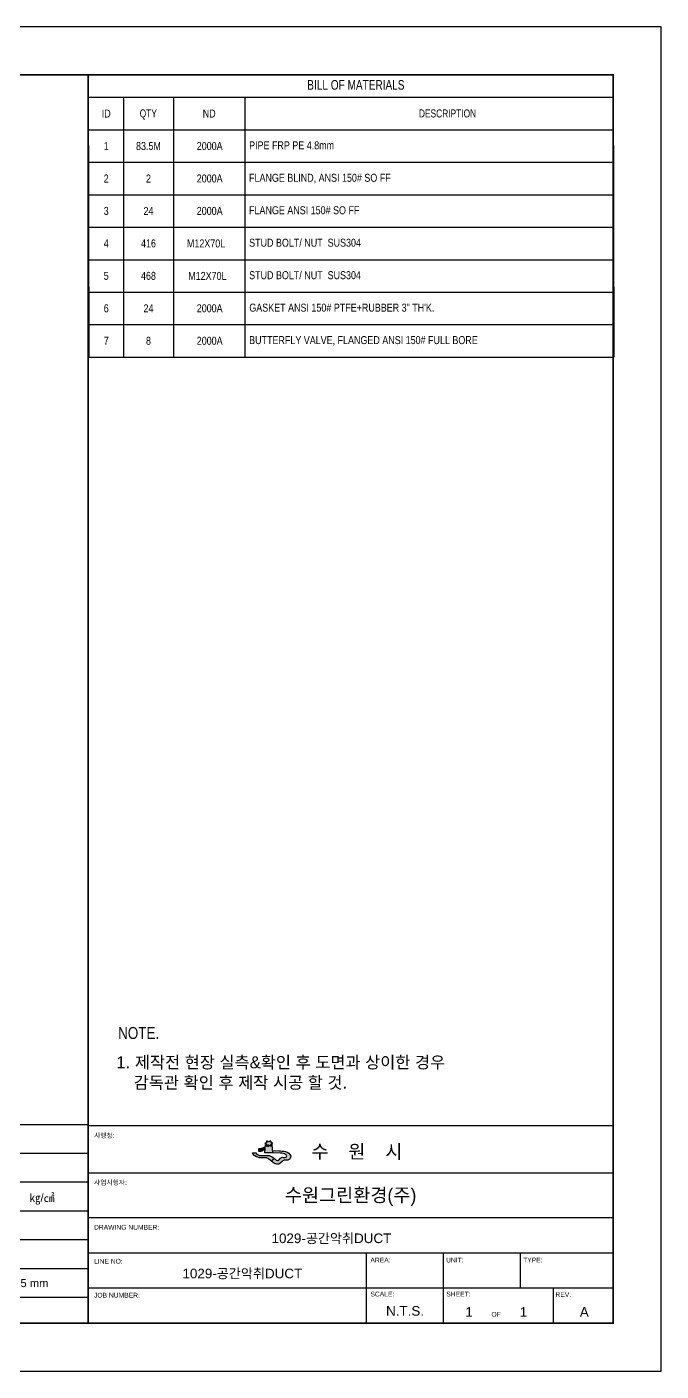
# Model space of a CAD drawing. Header units: millimetres. Extents: x 0 to 594, y 0 to 420.
# Drawn here: x 395.9 to 594, y 0 to 420 of the extents above; entities that cross this region are included whole.
import ezdxf
from ezdxf.enums import TextEntityAlignment as Align

# ---------------------------------------------------------------- set-up
doc = ezdxf.new("R2010")
doc.units = ezdxf.units.MM
doc.header["$LTSCALE"] = 0.25
for name, color, linetype in [('7', 5, 'Continuous'), ('주석', 7, 'Continuous'), ('지시선', 1, 'Continuous'), ('테이블', 7, 'Continuous')]:
    doc.layers.add(name, color=color, linetype=linetype)
doc.styles.add('AdskIsoAnnotation', font='arial.ttf', dxfattribs={"width": 0.8, "height": 1})
doc.styles.add('AdskIsoMetric', font='arial.ttf', dxfattribs={"width": 0.8, "height": 2.5})
doc.styles.add('MtXpl_', font='')
doc.styles.add('RomanS', font='arial.ttf')
doc.styles.get("Standard").update_dxf_attribs({"font": 'arial.ttf'})
doc.styles.add('굴림', font='')
doc.styles.get('MtXpl_').set_extended_font_data('Gulim')
doc.styles.get('굴림').set_extended_font_data('Gulim')

# ---------------------------------------------------------------- blocks, each defined once
blk = doc.blocks.new('수원시마크')
for color, points in [(1, [(3.75, 6.08, 0.143186), (2.76, 5.78, -0.141847), (1.87, 5.57), (1.39, 5.55), (1.39, 4.73), (1.96, 4.73, 0.144474), (2.64, 4.86), (2.85, 4.99, -0.277731), (3.42, 5.19), (3.68, 5.22)]), (3, [(4.54, 3.3), (1.78, 3.3, -0.16593), (0.46, 4.14), (-0.62, 4.14, 0.174295), (0.21, 3.1, 0.126792), (2.29, 2.45), (3.76, 2.41, -0.209259), (4.99, 2.06), (5.76, 1.43), (6.79, 2.24), (6.45, 2.52, 0.16522)])]:
    blk.add_hatch(color=color).paths.add_polyline_path(points)
h = blk.add_hatch(color=5)
h.paths.add_polyline_path([(6.27, 4.13), (6.04, 6.98), (5.7, 6.98), (5.7, 7.25), (6.13, 7.29), (6.13, 7.5), (5.64, 7.81), (5.64, 8.21), (5.5, 8.21), (5.5, 8.01), (4.93, 7.98), (4.36, 8.01), (4.36, 8.21), (4.22, 8.21), (4.22, 7.81), (3.73, 7.5), (3.73, 7.29), (4.16, 7.25), (4.16, 6.98), (3.82, 6.98), (3.59, 4.13)])
h.paths.add_polyline_path([(4.76, 6.46), (4.76, 6.74), (5.1, 6.74), (5.1, 6.46)], flags=16)
h.paths.add_polyline_path([(5.41, 6.46), (5.41, 6.74), (5.75, 6.74), (5.75, 6.46)], flags=16)
h.paths.add_polyline_path([(4.45, 6.46), (4.11, 6.46), (4.11, 6.74), (4.45, 6.74)], flags=16)
h.paths.add_polyline_path([(8.83, 4.05, -0.174291), (10.75, 3.51, -0.59696), (10.82, 2.7, -0.25604), (10.22, 2.53, 0.024566), (9.63, 2.64, 0.278989), (8.96, 2.35), (8.37, 1.69, -0.298853), (7.44, 1.72), (6.79, 2.24), (5.76, 1.43), (6.54, 0.8, 0.063286), (7.28, 0.37, 0.24753), (8.73, 0.49), (9.46, 1.2, -0.193471), (10.41, 1.66), (11.45, 1.69, 0.388319), (12.37, 3.05, 0.259907), (10.64, 4.57, 0.04063), (8.4, 4.86), (6.21, 4.91), (6.27, 4.13), (6.32, 4.13)])
at = {"color": 1}
blk.add_line((5.76, 1.43), (6.79, 2.24), dxfattribs=at)
at = {"color": 5}
for points in [[(6.2, 4.91), (8.4, 4.86, -0.04063), (10.64, 4.57, -0.259907), (12.37, 3.05, -0.388319), (11.45, 1.69), (10.41, 1.66, 0.193471), (9.46, 1.2), (8.73, 0.49, -0.24753), (7.28, 0.37, -0.063286), (6.54, 0.8), (4.99, 2.06, 0.209259), (3.76, 2.41), (2.29, 2.45, -0.126792), (0.21, 3.1, -0.174295), (-0.62, 4.14, -2.92713)], [(-0.62, 4.14), (0.46, 4.14, 0.16593), (1.78, 3.3), (4.54, 3.3, -0.16522), (6.45, 2.52), (7.44, 1.72, 0.298853), (8.37, 1.69), (8.96, 2.35, -0.278989), (9.63, 2.64, -0.024566), (10.22, 2.53, 0.25604), (10.82, 2.7, 0.59696), (10.75, 3.51, 0.174291), (8.83, 4.05), (6.32, 4.13), (3.59, 4.13)]]:
    blk.add_lwpolyline(points, format="xyb", dxfattribs=at)
at = {"color": 1}
blk.add_lwpolyline([(3.75, 6.08, 0.143186), (2.76, 5.78, -0.141847), (1.87, 5.57), (1.39, 5.55), (1.39, 4.73), (1.96, 4.73, 0.144474), (2.64, 4.86), (2.85, 4.99, -0.277731), (3.42, 5.19), (3.68, 5.22)], format="xyb", dxfattribs=at)
at = {"color": 5}
for points in [[(3.59, 4.13), (3.82, 6.98), (4.16, 6.98), (4.16, 7.25), (3.73, 7.29), (3.73, 7.5), (4.22, 7.81), (4.22, 8.21), (4.36, 8.21), (4.36, 8.01), (4.93, 7.98)], [(6.27, 4.13), (6.04, 6.98), (5.7, 6.98), (5.7, 7.25), (6.13, 7.29), (6.13, 7.5), (5.64, 7.81), (5.64, 8.21), (5.5, 8.21), (5.5, 8.01), (4.93, 7.98)]]:
    blk.add_lwpolyline(points, dxfattribs=at)
for points in [[(4.11, 6.46), (4.45, 6.46), (4.45, 6.74), (4.11, 6.74)], [(4.76, 6.46), (5.1, 6.46), (5.1, 6.74), (4.76, 6.74)], [(5.75, 6.46), (5.41, 6.46), (5.41, 6.74), (5.75, 6.74)]]:
    blk.add_lwpolyline(points, close=True, dxfattribs=at)
blk = doc.blocks.new('T')
at = {"layer": '지시선', "xscale": 48, "yscale": 48, "zscale": 48}
blk.add_blockref('수원시마크', (-288, -200), dxfattribs=at)

msp = doc.modelspace()

# ---------------------------------------------------------------- linework, layer by layer
for p, q in [((415, 76.6899), (579, 76.6899)), ((415, 68), (308.5763, 68)), ((415, 59), (308.5763, 59)), ((415, 62), (579, 62)), ((415, 50), (308.5763, 50)), ((415, 48), (579, 48)), ((415, 41), (308.5763, 41)), ((415, 37), (579, 37)), ((415, 32), (308.5763, 32)), ((415, 26), (579, 26)), ((415, 23), (308.5763, 23))]:
    msp.add_line(p, q)
at = {"linetype": 'ByBlock', "lineweight": -2}
for p, q in [((501.9206, 15), (501.9206, 37)), ((526, 15), (526, 37)), ((550.0794, 26), (550.0794, 37)), ((560.3833, 15), (560.3833, 26))]:
    msp.add_line(p, q, dxfattribs=at)
msp.add_lwpolyline([(0, 0), (594, 0), (594, 420), (0, 420)], close=True)
at = {"const_width": 0.5}
msp.add_lwpolyline([(15, 15), (579, 15), (579, 405), (15, 405)], close=True, dxfattribs=at)
at = {"linetype": 'ByBlock', "lineweight": -2, "const_width": 0.5}
for points in [[(415, 15), (415, 405)], [(415, 77), (154, 77), (154, 15)]]:
    msp.add_lwpolyline(points, dxfattribs=at)
at = {"layer": '테이블'}
for p, q in [((415, 405), (579, 405)), ((415, 405), (415.2411, 316.8393)), ((579, 405), (579.2411, 316.8393)), ((415.2411, 398), (579.2411, 398)), ((426.0611, 398), (426.0611, 387.8571)), ((441.6296, 398), (441.6296, 387.8571)), ((464, 398), (464, 387.8571)), ((415.2411, 387.8393), (579.2411, 387.8393)), ((415.2411, 387.8393), (579.2411, 387.8393)), ((426.0611, 387.8393), (426.0611, 377.6965)), ((441.6296, 387.8393), (441.6296, 377.6965)), ((464, 387.8393), (464, 377.6965)), ((464, 387.8393), (464, 377.6965)), ((415, 377.6965), (579, 377.6965)), ((415.2411, 377.6965), (579.2411, 377.6965)), ((426.0611, 377.6965), (426.0611, 367.5536)), ((441.6296, 377.6965), (441.6296, 367.5536)), ((464, 377.6965), (464, 367.5536)), ((464, 377.6965), (464, 367.5536)), ((415.2411, 367.5536), (579.2411, 367.5536)), ((415.2411, 367.5536), (579.2411, 367.5536)), ((426.0611, 367.5536), (426.0611, 357.4108)), ((441.6296, 367.5536), (441.6296, 357.4108)), ((464, 367.5536), (464, 357.4108)), ((464, 367.5536), (464, 357.4108)), ((415.2411, 357.4108), (579.2411, 357.4108)), ((415.2411, 357.4108), (579.2411, 357.4108)), ((426.0611, 357.4108), (426.0611, 326.9822)), ((441.6296, 357.4108), (441.6296, 326.9822)), ((464, 357.4108), (464, 326.9822)), ((464, 357.4108), (464, 326.9822)), ((415.2411, 347.2679), (579.2411, 347.2679)), ((415.2411, 337.125), (579.2411, 337.125)), ((415.2411, 326.9822), (579.2411, 326.9822)), ((415.2411, 326.9822), (579.2411, 326.9822)), ((426.0611, 326.9822), (426.0611, 316.8393)), ((441.6296, 326.9822), (441.6296, 316.8393)), ((464, 326.9822), (464, 316.8393)), ((464, 326.9822), (464, 316.8393)), ((415.2411, 316.8393), (579.2411, 316.8393))]:
    msp.add_line(p, q, dxfattribs=at)

# ---------------------------------------------------------------- block references
at = {"layer": '7', "xscale": 0.01912379949126055, "yscale": 0.01912379949126055, "zscale": 0.01912379949126055}
msp.add_blockref('T', (472.4222, 68.2071), dxfattribs=at)

# ---------------------------------------------------------------- texts
at = {"color": 7, "linetype": 'ByBlock', "lineweight": -2, "style": 'RomanS'}
for s, p in [('시행청:', (416.8367, 72.8857)), ('사업시행자:', (416.8367, 58.1958)), ('DRAWING NUMBER:', (416.8367, 44.1958)), ('LINE NO:', (416.8367, 33.5792)), ('AREA:', (503.1903, 33.9438)), ('UNIT:', (526.8116, 33.9438)), ('TYPE:', (550.8911, 33.9438)), ('JOB NUMBER:', (416.8367, 22.9625)), ('SCALE:', (503.1903, 23.3271)), ('SHEET:', (526.8904, 23.3271)), ('REV.', (560.9975, 23.16)), ('OF', (541, 17))]:
    msp.add_text(s, height=1.5, dxfattribs=at).set_placement(p)
at = {"style": '굴림'}
msp.add_text('수    원    시', height=4.255987, dxfattribs=at).set_placement((484.7572, 66.4683))
at = {"color": 7, "style": 'AdskIsoMetric'}
msp.add_text('㎏/㎠', height=2.5, dxfattribs=at).set_placement((396.6965, 52.8657))
at = {"style": '굴림'}
msp.add_text('수원그린환경(주)', height=4.25599, dxfattribs=at).set_placement((497, 55), align=Align.MIDDLE_CENTER)
at = {"color": 7, "style": 'AdskIsoMetric'}
msp.add_text('BY VENDOR / 25 mm', height=2.5, dxfattribs=at).set_placement((385.5, 27.5), align=Align.MIDDLE_CENTER)
at = {"color": 7, "linetype": 'ByBlock', "lineweight": -2}
msp.add_text('N.T.S.', height=3, dxfattribs=at).set_placement((514, 17.3202), align=Align.CENTER)
at = {"color": 7}
for tag, p in [('1029-공간악취DUCT', (491, 40)), ('1029-공간악취DUCT', (463.1722, 29)), ('1', (534, 17)), ('1', (551, 17)), ('A', (570, 17))]:
    msp.add_attdef(tag, text='', height=3, dxfattribs=at).set_placement(p, align=Align.CENTER)
at = {"layer": '주석', "style": 'AdskIsoAnnotation', "width": 0.8}
msp.add_text('NOTE.', height=3.75, dxfattribs=at).set_placement((424.3734, 103.7723))
at = {"layer": '주석', "style": 'AdskIsoAnnotation'}
for s, p in [('1. 제작전 현장 실측&확인 후 도면과 상이한 경우 ', (423.7796, 94.6083)), ('   감독관 확인 후 제작 시공 할 것.', (424.9028, 88.2681))]:
    msp.add_text(s, height=3.75, dxfattribs=at).set_placement(p)
at = {"layer": '테이블', "width": 0.8}
for s, height, style, p in [('BILL OF MATERIALS', 3, 'MtXpl_', (483.4713, 400.382)), ('QTY', 2.5, 'MtXpl_', (431.1037, 391.7069)), ('DESCRIPTION', 2.5, 'MtXpl_', (518.3382, 391.7102)), ('2000A', 2.5, 'AdskIsoMetric', (448.9281, 381.5341)), ('PIPE FRP PE 4.8mm ', 2.5, 'AdskIsoMetric', (465.2844, 381.7439)), ('2000A', 2.5, 'AdskIsoMetric', (448.9281, 371.3912)), ('FLANGE BLIND, ANSI 150# SO FF ', 2.5, 'AdskIsoMetric', (465.2708, 371.601)), ('2000A', 2.5, 'AdskIsoMetric', (448.9281, 361.2484)), ('FLANGE ANSI 150# SO FF ', 2.5, 'AdskIsoMetric', (465.2708, 361.4581)), ('M12X70L', 2.5, 'AdskIsoMetric', (445.8605, 351.0902)), ('STUD BOLT/ NUT  SUS304', 2.5, 'AdskIsoMetric', (465.2954, 351.3144)), ('M12X70L', 2.5, 'AdskIsoMetric', (446.269, 340.9473)), ('STUD BOLT/ NUT  SUS304', 2.5, 'AdskIsoMetric', (465.2954, 341.1716)), ('2000A', 2.5, 'AdskIsoMetric', (448.9281, 330.8198)), ('GASKET ANSI 150# PTFE+RUBBER 3" TH\'K.', 2.5, 'AdskIsoMetric', (465.3513, 331.0296)), ('BUTTERFLY VALVE, FLANGED ANSI 150# FULL BORE', 2.5, 'AdskIsoMetric', (465.2954, 320.8867)), ('2000A', 2.5, 'AdskIsoMetric', (448.9281, 320.677))]:
    msp.add_text(s, height=height, dxfattribs=dict(at, style=style)).set_placement(p)
at = {"layer": '테이블', "char_height": 2.5, "attachment_point": 5, "style": 'AdskIsoMetric'}
for s, insert, width in [('ID', (420.6511, 392.9286), 7.820039), ('ND', (452.8148, 392.9286), 19.370384), ('1', (420.6511, 382.7679), 7.820039), ('83.5M', (433.8454, 382.7679), 12.568491), ('2', (420.6511, 372.625), 7.820039), ('2', (433.8454, 372.625), 12.568491), ('3', (420.6511, 362.4822), 7.820039), ('24', (433.8454, 362.4822), 12.568491), ('4', (420.6511, 352.3393), 7.820039), ('416', (433.8454, 352.3393), 12.568491), ('5', (420.6511, 342.1965), 7.820039), ('468', (433.8454, 342.1965), 12.568491), ('6', (420.6511, 332.0536), 7.820039), ('24', (433.8454, 332.0536), 12.568491), ('7', (420.6511, 321.9108), 7.820039), ('8', (433.8454, 321.9108), 12.568491)]:
    msp.add_mtext(s, dxfattribs=dict(at, insert=insert, width=width))

doc.saveas('drawing.dxf')
